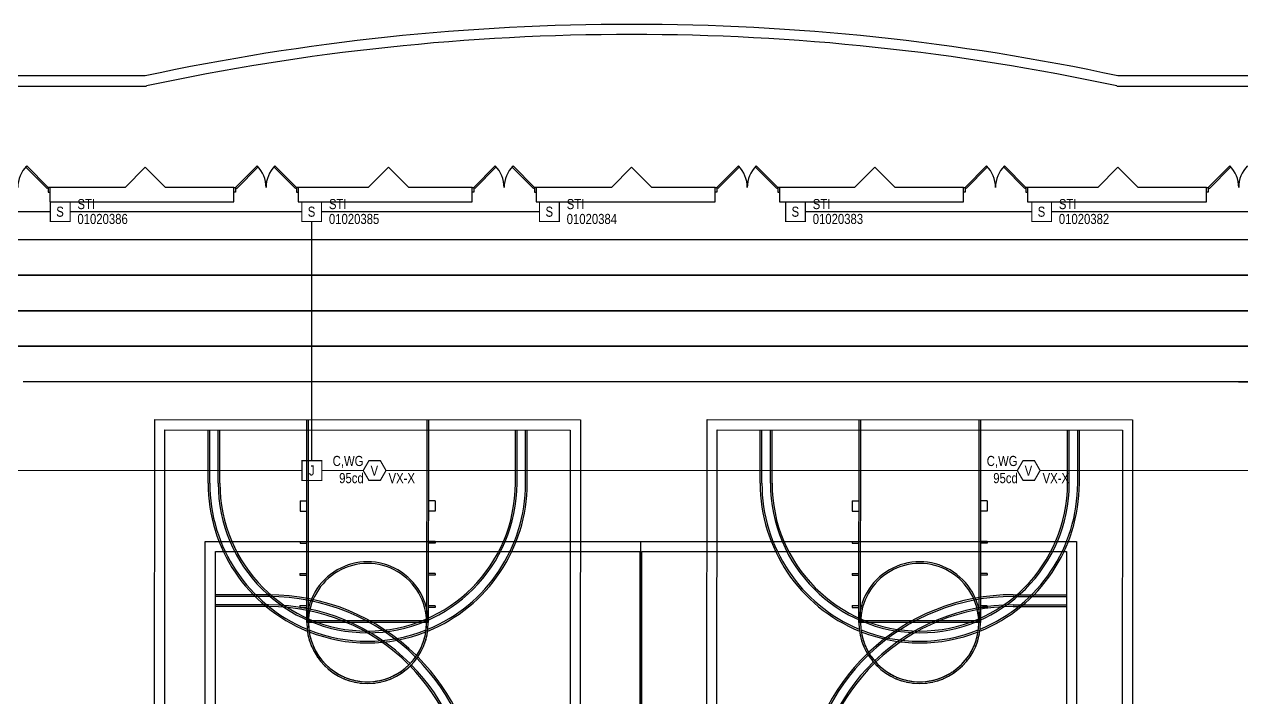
# Model space of a CAD drawing. Header units: inches. Extents: x 3516 to 15434, y -1454 to 5991.
# Drawn here: x 12461 to 13903, y 5004 to 5801 of the extents above; entities that cross this region are included whole.
import ezdxf
from ezdxf.enums import TextEntityAlignment as Align

# ---------------------------------------------------------------- set-up
doc = ezdxf.new("R2010")
doc.units = ezdxf.units.IN
doc.header["$LTSCALE"] = 0.25
doc.header["$MEASUREMENT"] = 0
for name, color, linetype in [('BACKGROUND', 8, 'Continuous'), ('CONDUIT', 6, 'Continuous'), ('JUNCTION BOX', 1, 'Continuous'), ('PULL STATION', 1, 'Continuous'), ('STROBE', 1, 'Continuous')]:
    doc.layers.add(name, color=color, linetype=linetype)
doc.styles.add('Arial', font='arial.ttf', dxfattribs={"width": 0.8})

# ---------------------------------------------------------------- blocks, each defined once
blk = doc.blocks.new('SIGA-278')
at = {"layer": 'PULL STATION', "const_width": 1.3}
blk.add_lwpolyline([(-11.5, -11.7), (-11.5, 11.7), (11.9, 11.7), (11.9, -11.7)], close=True, dxfattribs=at)
at = {"layer": 'PULL STATION', "style": 'Arial', "width": 0.8}
blk.add_text('S', height=12, dxfattribs=at).set_placement((0, 0), align=Align.MIDDLE)
for tag, p in [('ADDRESS', (20.6, 9)), ('ZONE', (20.6, -8.6))]:
    blk.add_attdef(tag, text='', height=12, dxfattribs=at).set_placement(p, align=Align.MIDDLE_LEFT)
blk.add_attdef('SUBSCRIPT', text='', height=12, dxfattribs=at).set_placement((-16.6, -9), align=Align.MIDDLE_RIGHT)
blk = doc.blocks.new('GC-VM')
at = {"layer": 'STROBE', "const_width": 1.46}
blk.add_lwpolyline([(13.8, 0.2), (7.1, 11.9), (-6.4, 11.9), (-13.2, 0.2), (-6.4, -11.5), (7.1, -11.5)], close=True, dxfattribs=at)
at = {"layer": 'STROBE', "style": 'Arial', "width": 0.8}
blk.add_text('V', height=12, dxfattribs=at).set_placement((0, 0), align=Align.MIDDLE)
for tag, p in [('C', (-12.9, 11.5)), ('CANDELA', (-12.6, -8.8))]:
    blk.add_attdef(tag, text='', height=12, dxfattribs=at).set_placement(p, align=Align.MIDDLE_RIGHT)
blk.add_attdef('Visual_Circuit', text='', height=12, dxfattribs=at).set_placement((16.8, -8.8), align=Align.MIDDLE_LEFT)
blk = doc.blocks.new('JUNCTION BOX')
at = {"const_width": 1.3}
blk.add_lwpolyline([(-11.5, -11.7), (-11.5, 11.7), (11.9, 11.7), (11.9, -11.7)], close=True, dxfattribs=at)
at = {"style": 'Arial', "width": 0.8}
blk.add_text('J', height=12, dxfattribs=at).set_placement((0, 0), align=Align.MIDDLE)
blk.add_attdef('SUBSCRIPT', text='', height=12, dxfattribs=at).set_placement((-16.6, -9), align=Align.MIDDLE_RIGHT)

msp = doc.modelspace()

# ---------------------------------------------------------------- linework, layer by layer
at = {"layer": 'BACKGROUND'}
for p, q in [((12604.5, 5740.1), (11862.3, 5740.1)), ((14494.5, 5740.1), (13756.5, 5740.1)), ((11862.3, 5728.1), (12605.8, 5728.1)), ((13755.3, 5728.1), (14494.5, 5728.1)), ((12462.8, 5632.3), (12464.1, 5633.6)), ((12488.3, 5606.9), (12462.8, 5632.3)), ((12464.1, 5633.6), (12489.5, 5608.1)), ((12604.5, 5632.1), (12580.5, 5608.1)), ((12628.5, 5608.1), (12604.5, 5632.1)), ((12737, 5633.6), (12711.5, 5608.1)), ((12712.8, 5606.9), (12738.2, 5632.3)), ((12738.2, 5632.3), (12737, 5633.6)), ((12756.8, 5632.3), (12758.1, 5633.6)), ((12782.3, 5606.9), (12756.8, 5632.3)), ((12758.1, 5633.6), (12783.5, 5608.1)), ((12892.5, 5632.1), (12868.5, 5608.1)), ((12916.5, 5608.1), (12892.5, 5632.1)), ((13019, 5633.6), (12993.5, 5608.1)), ((12994.8, 5606.9), (13020.2, 5632.3)), ((13020.2, 5632.3), (13019, 5633.6)), ((13038.8, 5632.3), (13040.1, 5633.6)), ((13064.3, 5606.9), (13038.8, 5632.3)), ((13040.1, 5633.6), (13065.5, 5608.1)), ((13180.5, 5632.1), (13156.5, 5608.1)), ((13204.5, 5608.1), (13180.5, 5632.1)), ((13307, 5633.6), (13281.5, 5608.1)), ((13282.8, 5606.9), (13308.2, 5632.3)), ((13308.2, 5632.3), (13307, 5633.6)), ((13326.8, 5632.3), (13328.1, 5633.6)), ((13352.3, 5606.9), (13326.8, 5632.3)), ((13328.1, 5633.6), (13353.5, 5608.1)), ((13468.5, 5632.1), (13444.5, 5608.1)), ((13492.5, 5608.1), (13468.5, 5632.1)), ((13601, 5633.6), (13575.5, 5608.1)), ((13576.8, 5606.9), (13602.2, 5632.3)), ((13602.2, 5632.3), (13601, 5633.6)), ((13620.8, 5632.3), (13622.1, 5633.6)), ((13646.3, 5606.9), (13620.8, 5632.3)), ((13622.1, 5633.6), (13647.5, 5608.1)), ((13756.5, 5632.1), (13732.5, 5608.1)), ((13780.5, 5608.1), (13756.5, 5632.1)), ((13889, 5633.6), (13863.5, 5608.1)), ((13864.8, 5606.9), (13890.2, 5632.3)), ((13890.2, 5632.3), (13889, 5633.6)), ((12489.5, 5608.1), (12488.3, 5606.9)), ((12489.5, 5608.1), (12489.5, 5602.4)), ((12491.5, 5608.1), (12489.5, 5608.1)), ((12489.5, 5602.4), (12491.5, 5602.4)), ((12580.5, 5608.1), (12491.5, 5608.1)), ((12491.5, 5608.1), (12491.5, 5591.1)), ((12709.5, 5608.1), (12628.5, 5608.1)), ((12709.5, 5591.1), (12709.5, 5608.1)), ((12709.5, 5608.1), (12711.5, 5608.1)), ((12711.5, 5602.4), (12709.5, 5602.4)), ((12711.5, 5608.1), (12711.5, 5602.4)), ((12711.5, 5608.1), (12712.8, 5606.9)), ((12783.5, 5608.1), (12782.3, 5606.9)), ((12783.5, 5608.1), (12783.5, 5602.4)), ((12785.5, 5608.1), (12783.5, 5608.1)), ((12783.5, 5602.4), (12785.5, 5602.4)), ((12868.5, 5608.1), (12785.5, 5608.1)), ((12785.5, 5608.1), (12785.5, 5591.1)), ((12991.5, 5608.1), (12916.5, 5608.1)), ((12991.5, 5591.1), (12991.5, 5608.1)), ((12991.5, 5608.1), (12993.5, 5608.1)), ((12993.5, 5602.4), (12991.5, 5602.4)), ((12993.5, 5608.1), (12993.5, 5602.4)), ((12993.5, 5608.1), (12994.8, 5606.9)), ((13065.5, 5608.1), (13064.3, 5606.9)), ((13065.5, 5608.1), (13065.5, 5602.4)), ((13067.5, 5608.1), (13065.5, 5608.1)), ((13065.5, 5602.4), (13067.5, 5602.4)), ((13156.5, 5608.1), (13067.5, 5608.1)), ((13067.5, 5608.1), (13067.5, 5591.1)), ((13279.5, 5608.1), (13204.5, 5608.1)), ((13279.5, 5591.1), (13279.5, 5608.1)), ((13279.5, 5608.1), (13281.5, 5608.1)), ((13281.5, 5602.4), (13279.5, 5602.4)), ((13281.5, 5608.1), (13281.5, 5602.4)), ((13281.5, 5608.1), (13282.8, 5606.9)), ((13353.5, 5608.1), (13352.3, 5606.9)), ((13353.5, 5608.1), (13353.5, 5602.4)), ((13355.5, 5608.1), (13353.5, 5608.1)), ((13353.5, 5602.4), (13355.5, 5602.4)), ((13444.5, 5608.1), (13355.5, 5608.1)), ((13355.5, 5608.1), (13355.5, 5591.1)), ((13573.5, 5608.1), (13492.5, 5608.1)), ((13573.5, 5591.1), (13573.5, 5608.1)), ((13573.5, 5608.1), (13575.5, 5608.1)), ((13575.5, 5602.4), (13573.5, 5602.4)), ((13575.5, 5608.1), (13575.5, 5602.4)), ((13575.5, 5608.1), (13576.8, 5606.9)), ((13647.5, 5608.1), (13646.3, 5606.9)), ((13647.5, 5608.1), (13647.5, 5602.4)), ((13649.5, 5608.1), (13647.5, 5608.1)), ((13647.5, 5602.4), (13649.5, 5602.4)), ((13732.5, 5608.1), (13649.5, 5608.1)), ((13649.5, 5608.1), (13649.5, 5591.1)), ((13861.5, 5608.1), (13780.5, 5608.1)), ((13861.5, 5591.1), (13861.5, 5608.1)), ((13861.5, 5608.1), (13863.5, 5608.1)), ((13863.5, 5602.4), (13861.5, 5602.4)), ((13863.5, 5608.1), (13863.5, 5602.4)), ((13863.5, 5608.1), (13864.8, 5606.9)), ((12491.5, 5591.1), (12709.5, 5591.1)), ((12785.5, 5591.1), (12991.5, 5591.1)), ((13067.5, 5591.1), (13279.5, 5591.1)), ((13355.5, 5591.1), (13573.5, 5591.1)), ((13649.5, 5591.1), (13861.5, 5591.1)), ((14556.4, 5546.1), (11802.7, 5546.1)), ((13899.4, 5546.1), (12459.7, 5546.1)), ((11802.7, 5504.1), (14556.4, 5504.1)), ((14556.4, 5504.1), (11802.7, 5504.1)), ((12459.7, 5504.1), (13934.9, 5504.1)), ((13934.9, 5504.1), (12459.7, 5504.1)), ((11802.7, 5462.1), (14556.4, 5462.1)), ((14556.4, 5462.1), (11802.7, 5462.1)), ((13899.4, 5462.1), (12459.7, 5462.1)), ((12459.7, 5462.1), (13899.4, 5462.1)), ((11802.7, 5420.1), (14556.4, 5420.1)), ((14556.4, 5420.1), (11802.7, 5420.1)), ((12459.7, 5420.1), (13899.4, 5420.1)), ((13899.4, 5420.1), (12459.7, 5420.1)), ((13899.4, 5378.1), (12459.7, 5378.1)), ((13899.4, 5378.1), (14556.4, 5378.1)), ((12615.4, 4735.1), (12615.9, 5333.3)), ((12615.9, 5333.3), (13119.9, 5333)), ((12627.5, 4878.3), (12627.8, 5321.3)), ((12627.8, 5321.3), (13107.8, 5321)), ((12678.8, 5258.3), (12678.8, 5321.3)), ((12680.8, 5258.3), (12680.8, 5321.3)), ((12690.8, 5258.3), (12690.8, 5321.3)), ((12692.8, 5258.3), (12692.8, 5321.3)), ((12795.7, 5093.2), (12795.9, 5333.2)), ((12797.7, 5093.2), (12797.9, 5333.2)), ((12937.9, 5333.1), (12937.7, 5093.1)), ((12939.9, 5333.1), (12939.7, 5093.1)), ((13042.8, 5258), (13042.8, 5321)), ((13044.8, 5258), (13044.8, 5321)), ((13054.8, 5258), (13054.8, 5321)), ((13056.8, 5258), (13056.8, 5321)), ((13107.8, 5321), (13107.5, 4878)), ((13119.9, 5333), (13119.5, 4889.2)), ((13269.4, 4735.1), (13269.9, 5333.3)), ((13269.9, 5333.3), (13773.9, 5333)), ((13281.5, 4878.3), (13281.8, 5321.3)), ((13281.8, 5321.3), (13761.8, 5321)), ((13332.8, 5258.3), (13332.8, 5321.3)), ((13334.8, 5258.3), (13334.8, 5321.3)), ((13344.8, 5258.3), (13344.8, 5321.3)), ((13346.8, 5258.3), (13346.8, 5321.3)), ((13449.7, 5093.2), (13449.9, 5333.2)), ((13451.7, 5093.2), (13451.9, 5333.2)), ((13591.9, 5333.1), (13591.7, 5093.1)), ((13593.9, 5333.1), (13593.7, 5093.1)), ((13696.8, 5258), (13696.8, 5321)), ((13698.8, 5258), (13698.8, 5321)), ((13708.8, 5258), (13708.8, 5321)), ((13710.8, 5258), (13710.8, 5321)), ((13761.8, 5321), (13761.5, 4878)), ((13773.9, 5333), (13773.4, 4735.1)), ((12787.8, 5237.2), (12787.8, 5225.2)), ((12787.8, 5237.2), (12795.8, 5237.2)), ((12947.8, 5237.1), (12939.8, 5237.1)), ((12947.8, 5237.1), (12947.8, 5225.1)), ((13441.8, 5237.2), (13441.8, 5225.2)), ((13441.8, 5237.2), (13449.8, 5237.2)), ((13601.8, 5237.1), (13593.8, 5237.1)), ((13601.8, 5237.1), (13601.8, 5225.1)), ((12787.8, 5225.2), (12795.8, 5225.2)), ((12947.8, 5225.1), (12939.8, 5225.1)), ((13441.8, 5225.2), (13449.8, 5225.2)), ((13601.8, 5225.1), (13593.8, 5225.1)), ((12675.5, 4735.1), (12675.5, 5189.1)), ((12675.5, 5189.1), (13707.5, 5189.1)), ((12687.5, 5177.1), (13190.5, 5177.1)), ((12687.5, 4735.1), (12687.5, 5177.1)), ((12787.8, 5189.2), (12787.8, 5187.2)), ((12787.8, 5189.2), (12795.8, 5189.2)), ((12787.8, 5187.2), (12795.8, 5187.2)), ((12947.8, 5189.1), (12939.8, 5189.1)), ((12947.8, 5187.1), (12939.8, 5187.1)), ((12947.8, 5189.1), (12947.8, 5187.1)), ((13190.5, 4950.1), (13190.5, 5177.1)), ((13191.5, 4735.1), (13191.5, 5189.1)), ((13192.5, 5177.1), (13695.5, 5177.1)), ((13192.5, 4950.1), (13192.5, 5177.1)), ((13441.8, 5189.2), (13441.8, 5187.2)), ((13441.8, 5189.2), (13449.8, 5189.2)), ((13441.8, 5187.2), (13449.8, 5187.2)), ((13601.8, 5189.1), (13593.8, 5189.1)), ((13601.8, 5187.1), (13593.8, 5187.1)), ((13601.8, 5189.1), (13601.8, 5187.1)), ((13695.5, 5177.1), (13695.5, 4735.1)), ((13707.5, 5189.1), (13707.5, 4735.1)), ((12787.7, 5151.2), (12787.7, 5149.2)), ((12787.7, 5151.2), (12795.7, 5151.2)), ((12787.7, 5149.2), (12795.7, 5149.2)), ((12947.7, 5151.1), (12939.7, 5151.1)), ((12947.7, 5149.1), (12939.7, 5149.1)), ((12947.7, 5151.1), (12947.7, 5149.1)), ((13441.7, 5151.2), (13441.7, 5149.2)), ((13441.7, 5151.2), (13449.7, 5151.2)), ((13441.7, 5149.2), (13449.7, 5149.2)), ((13601.7, 5151.1), (13593.7, 5151.1)), ((13601.7, 5149.1), (13593.7, 5149.1)), ((13601.7, 5151.1), (13601.7, 5149.1)), ((12750.5, 5126.1), (12687.5, 5126.1)), ((12750.5, 5124.1), (12687.5, 5124.1)), ((13632.5, 5126.1), (13695.5, 5126.1)), ((13632.5, 5124.1), (13695.5, 5124.1)), ((12750.5, 5114.1), (12687.5, 5114.1)), ((12750.5, 5112.1), (12687.5, 5112.1)), ((12787.7, 5113.2), (12787.7, 5111.2)), ((12787.7, 5113.2), (12795.7, 5113.2)), ((12787.7, 5111.2), (12795.7, 5111.2)), ((12947.7, 5113.1), (12939.7, 5113.1)), ((12947.7, 5111.1), (12939.7, 5111.1)), ((12947.7, 5113.1), (12947.7, 5111.1)), ((13441.7, 5113.2), (13441.7, 5111.2)), ((13441.7, 5113.2), (13449.7, 5113.2)), ((13441.7, 5111.2), (13449.7, 5111.2)), ((13601.7, 5113.1), (13593.7, 5113.1)), ((13601.7, 5111.1), (13593.7, 5111.1)), ((13601.7, 5113.1), (13601.7, 5111.1)), ((13632.5, 5114.1), (13695.5, 5114.1)), ((13632.5, 5112.1), (13695.5, 5112.1)), ((12939.7, 5095.1), (12795.7, 5095.2)), ((12797.7, 5093.2), (12795.7, 5093.2)), ((12937.7, 5093.1), (12797.7, 5093.2)), ((12939.7, 5093.1), (12937.7, 5093.1)), ((13593.7, 5095.1), (13449.7, 5095.2)), ((13451.7, 5093.2), (13449.7, 5093.2)), ((13591.7, 5093.1), (13451.7, 5093.2)), ((13593.7, 5093.1), (13591.7, 5093.1))]:
    msp.add_line(p, q, dxfattribs=at)
for centre, radius, start, end in [((13180.5, 3048.5), 2752.6, 77.9212, 102.0788), ((13180.5, 3048.5), 2740.6, 77.8947, 102.1053), ((12489.5, 5608.1), 36, 135, 180), ((12711.5, 5608.1), 36, 0, 45), ((12783.5, 5608.1), 36, 135, 180), ((12993.5, 5608.1), 36, 0, 45), ((13065.5, 5608.1), 36, 135, 180), ((13281.5, 5608.1), 36, 0, 45), ((13353.5, 5608.1), 36, 135, 180), ((13575.5, 5608.1), 36, 0, 45), ((13647.5, 5608.1), 36, 135, 180), ((13863.5, 5608.1), 36, 0, 45), ((13935.5, 5608.1), 36, 135, 180), ((13899.4, 4877.1), 669, 347.7448, 90), ((13899.4, 4877.1), 585, 345.9512, 90), ((13899.4, 4877.1), 585, 345.9512, 90), ((13899.4, 4877.1), 543, 344.8394, 90), ((13899.4, 4877.1), 543, 344.8394, 90), ((13899.4, 4877.1), 501, 343.5337, 90), ((12867.8, 5258.1), 189, 179.9597, 247.8014), ((12867.8, 5258.1), 187, 179.9597, 247.457), ((12867.8, 5258.1), 177, 179.9597, 359.9597), ((12867.8, 5258.1), 175, 179.9597, 359.9597), ((12867.8, 5258.1), 189, 292.1181, 359.9597), ((12867.8, 5258.1), 187, 292.4625, 359.9597), ((13521.8, 5258.1), 189, 179.9597, 247.8014), ((13521.8, 5258.1), 187, 179.9597, 247.457), ((13521.8, 5258.1), 177, 179.9597, 359.9597), ((13521.8, 5258.1), 175, 179.9597, 359.9597), ((13521.8, 5258.1), 189, 292.1181, 359.9597), ((13521.8, 5258.1), 187, 292.4625, 359.9597), ((12867.7, 5093.1), 72, 359.9597, 179.9597), ((12867.7, 5093.1), 70, 359.9597, 179.9597), ((13521.7, 5093.1), 72, 359.9597, 179.9597), ((13521.7, 5093.1), 70, 359.9597, 179.9597), ((12750.5, 4877.1), 249, 45.2815, 90), ((12750.5, 4877.1), 247, 45.205, 90), ((13632.5, 4877.1), 249, 90, 133.4598), ((13632.5, 4877.1), 247, 90, 133.5639), ((12750.5, 4877.1), 237, 44.9891, 90), ((12750.5, 4877.1), 235, 44.9894, 90), ((13632.5, 4877.1), 237, 90, 133.8748), ((13632.5, 4877.1), 235, 90, 133.9059), ((12867.7, 5093.1), 72, 179.9597, 359.9597), ((12867.7, 5093.1), 70, 179.9597, 359.9597), ((12867.7, 5093.1), 70, 179.9597, 185.1861), ((12867.7, 5093.1), 70, 354.7333, 359.9597), ((13521.7, 5093.1), 72, 179.9597, 359.9597), ((13521.7, 5093.1), 70, 179.9597, 359.9597), ((13521.7, 5093.1), 70, 179.9597, 185.1861), ((13521.7, 5093.1), 70, 354.7333, 359.9597), ((12867.7, 5093.1), 72, 185.1861, 186.868), ((12867.7, 5093.1), 72, 190.4368, 192.3945), ((12867.7, 5093.1), 70, 186.868, 190.4368), ((12867.8, 5258.1), 187, 248.1613, 291.7582), ((12867.8, 5258.1), 189, 248.4982, 291.4212), ((12867.7, 5093.1), 70, 192.3945, 195.737), ((12867.7, 5093.1), 70, 344.1825, 347.5249), ((12867.7, 5093.1), 70, 349.4827, 353.0515), ((12867.7, 5093.1), 72, 347.5249, 349.4827), ((12867.7, 5093.1), 72, 353.0515, 354.7333), ((13521.7, 5093.1), 72, 185.1861, 186.868), ((13521.7, 5093.1), 72, 190.4368, 192.3945), ((13521.7, 5093.1), 70, 186.868, 190.4368), ((13521.8, 5258.1), 187, 248.1613, 291.7582), ((13521.8, 5258.1), 189, 248.4982, 291.4212), ((13521.7, 5093.1), 70, 192.3945, 195.737), ((13521.7, 5093.1), 70, 344.1825, 347.5249), ((13521.7, 5093.1), 70, 349.4827, 353.0515), ((13521.7, 5093.1), 72, 347.5249, 349.4827), ((13521.7, 5093.1), 72, 353.0515, 354.7333), ((12867.7, 5093.1), 72, 195.737, 197.7236), ((12867.7, 5093.1), 72, 201.1674, 202.9866), ((12867.7, 5093.1), 70, 197.7236, 201.1674), ((12867.7, 5093.1), 70, 202.9866, 207.1964), ((12867.7, 5093.1), 70, 332.7231, 336.9329), ((12867.7, 5093.1), 70, 338.7521, 342.1959), ((12867.7, 5093.1), 72, 336.9329, 338.7521), ((12867.7, 5093.1), 72, 342.1959, 344.1825), ((13521.7, 5093.1), 72, 195.737, 197.7236), ((13521.7, 5093.1), 72, 201.1674, 202.9866), ((13521.7, 5093.1), 70, 197.7236, 201.1674), ((13521.7, 5093.1), 70, 202.9866, 207.1964), ((13521.7, 5093.1), 70, 332.7231, 336.9329), ((13521.7, 5093.1), 70, 338.7521, 342.1959), ((13521.7, 5093.1), 72, 336.9329, 338.7521), ((13521.7, 5093.1), 72, 342.1959, 344.1825), ((12867.7, 5093.1), 72, 207.1964, 208.2195), ((12867.7, 5093.1), 70, 208.2195, 213.442), ((12867.7, 5093.1), 72, 213.442, 214.8942), ((12867.7, 5093.1), 70, 214.8942, 218.6828), ((12867.7, 5093.1), 72, 218.6828, 220.5878), ((12867.7, 5093.1), 70, 220.5878, 223.9618), ((12867.7, 5093.1), 70, 315.9576, 319.3317), ((12867.7, 5093.1), 70, 321.2367, 325.0252), ((12867.7, 5093.1), 72, 319.3317, 321.2367), ((12867.7, 5093.1), 70, 326.4775, 331.7), ((12750.5, 4877.1), 247, 324.9075, 44.736), ((12867.7, 5093.1), 72, 325.0252, 326.4775), ((12750.5, 4877.1), 249, 325.2302, 44.8156), ((12867.7, 5093.1), 72, 331.7, 332.7231), ((13632.5, 4877.1), 249, 133.9313, 214.7698), ((13632.5, 4877.1), 247, 134.0406, 215.0925), ((13632.5, 4877.1), 237, 134.3596, 216.8095), ((13521.7, 5093.1), 72, 207.1964, 208.2195), ((13521.7, 5093.1), 70, 208.2195, 213.442), ((13521.7, 5093.1), 72, 213.442, 214.8942), ((13521.7, 5093.1), 70, 214.8942, 218.6828), ((13521.7, 5093.1), 72, 218.6828, 220.5878), ((13521.7, 5093.1), 70, 220.5878, 223.9618), ((13521.7, 5093.1), 70, 315.9576, 319.3317), ((13521.7, 5093.1), 70, 321.2367, 325.0252), ((13521.7, 5093.1), 72, 319.3317, 321.2367), ((13521.7, 5093.1), 70, 326.4775, 331.7), ((13521.7, 5093.1), 72, 325.0252, 326.4775), ((13521.7, 5093.1), 72, 331.7, 332.7231), ((12867.7, 5093.1), 72, 223.9618, 225.9576), ((12867.7, 5093.1), 70, 225.9576, 229.3317), ((12867.7, 5093.1), 72, 229.3317, 231.2367), ((12867.7, 5093.1), 70, 231.2367, 235.0252), ((12867.7, 5093.1), 72, 235.0252, 236.4775), ((12867.7, 5093.1), 70, 236.4775, 241.7), ((12867.7, 5093.1), 70, 298.2195, 303.442), ((12867.7, 5093.1), 72, 303.442, 304.8942), ((12867.7, 5093.1), 70, 304.8942, 308.6828), ((12867.7, 5093.1), 72, 308.6828, 310.5878), ((12867.7, 5093.1), 70, 310.5878, 313.9618), ((12867.7, 5093.1), 72, 313.9618, 315.9576), ((12750.5, 4877.1), 235, 4.9312, 44.5021), ((12750.5, 4877.1), 237, 323.1905, 44.506), ((13632.5, 4877.1), 235, 134.3949, 175.0688), ((13521.7, 5093.1), 72, 223.9618, 225.9576), ((13521.7, 5093.1), 70, 225.9576, 229.3317), ((13521.7, 5093.1), 72, 229.3317, 231.2367), ((13521.7, 5093.1), 70, 231.2367, 235.0252), ((13521.7, 5093.1), 72, 235.0252, 236.4775), ((13521.7, 5093.1), 70, 236.4775, 241.7), ((13521.7, 5093.1), 70, 298.2195, 303.442), ((13521.7, 5093.1), 72, 303.442, 304.8942), ((13521.7, 5093.1), 70, 304.8942, 308.6828), ((13521.7, 5093.1), 72, 308.6828, 310.5878), ((13521.7, 5093.1), 70, 310.5878, 313.9618), ((13521.7, 5093.1), 72, 313.9618, 315.9576), ((12867.7, 5093.1), 72, 241.7, 242.7231), ((12867.7, 5093.1), 70, 242.7231, 246.9329), ((12867.7, 5093.1), 72, 246.9329, 248.7521), ((12867.7, 5093.1), 70, 248.7521, 252.1959), ((12867.7, 5093.1), 72, 252.1959, 254.1825), ((12867.7, 5093.1), 70, 254.1825, 257.5249), ((12867.7, 5093.1), 72, 257.5249, 259.4827), ((12867.7, 5093.1), 70, 259.4827, 263.0515), ((12867.7, 5093.1), 72, 263.0515, 264.7333), ((12867.7, 5093.1), 70, 264.7333, 275.1861), ((12867.7, 5093.1), 72, 275.1861, 276.868), ((12867.7, 5093.1), 70, 276.868, 280.4368), ((12867.7, 5093.1), 72, 280.4368, 282.3945), ((12867.7, 5093.1), 70, 282.3945, 285.737), ((12867.7, 5093.1), 72, 285.737, 287.7236), ((12867.7, 5093.1), 70, 287.7236, 291.1674), ((12867.7, 5093.1), 72, 291.1674, 292.9866), ((12867.7, 5093.1), 70, 292.9866, 297.1964), ((12867.7, 5093.1), 72, 297.1964, 298.2195), ((13521.7, 5093.1), 72, 241.7, 242.7231), ((13521.7, 5093.1), 70, 242.7231, 246.9329), ((13521.7, 5093.1), 72, 246.9329, 248.7521), ((13521.7, 5093.1), 70, 248.7521, 252.1959), ((13521.7, 5093.1), 72, 252.1959, 254.1825), ((13521.7, 5093.1), 70, 254.1825, 257.5249), ((13521.7, 5093.1), 72, 257.5249, 259.4827), ((13521.7, 5093.1), 70, 259.4827, 263.0515), ((13521.7, 5093.1), 72, 263.0515, 264.7333), ((13521.7, 5093.1), 70, 264.7333, 275.1861), ((13521.7, 5093.1), 72, 275.1861, 276.868), ((13521.7, 5093.1), 70, 276.868, 280.4368), ((13521.7, 5093.1), 72, 280.4368, 282.3945), ((13521.7, 5093.1), 70, 282.3945, 285.737), ((13521.7, 5093.1), 72, 285.737, 287.7236), ((13521.7, 5093.1), 70, 287.7236, 291.1674), ((13521.7, 5093.1), 72, 291.1674, 292.9866), ((13521.7, 5093.1), 70, 292.9866, 297.1964), ((13521.7, 5093.1), 72, 297.1964, 298.2195)]:
    msp.add_arc(centre, radius, start, end, dxfattribs=at)
at = {"layer": 'CONDUIT', "lineweight": 0, "const_width": 1.5}
msp.add_lwpolyline([(12492, 5579.4), (11775.2, 5579.4, 0.414214), (11769.2, 5573.4), (11769.2, 4626.6)], format="xyb", dxfattribs=at)
for points in [[(12515.4, 5579.4), (12789.9, 5579.4)], [(12813.2, 5579.4), (13071.5, 5579.4)], [(13386.3, 5579.4), (13654.4, 5579.4)], [(13677.8, 5579.4), (13944, 5579.4)], [(12801.6, 5567.7), (12801.6, 5284.8)], [(12142.7, 5273.1), (12790.1, 5273.1)], [(12813.4, 5273.1), (12862.7, 5273.1)], [(12889.7, 5273.1), (13637.3, 5273.1)], [(13664.3, 5273.1), (13944.1, 5273.1)]]:
    msp.add_lwpolyline(points, dxfattribs=at)

# ---------------------------------------------------------------- block references
at = {"layer": 'JUNCTION BOX'}
msp.add_blockref('JUNCTION BOX', (12801.6, 5273.1), dxfattribs=at)
at = {"layer": 'PULL STATION'}
for p, values in [((12503.5, 5579.4), {'ADDRESS': 'STI', 'ZONE': '01020386'}), ((12801.4, 5579.4), {'ADDRESS': 'STI', 'ZONE': '01020385'}), ((13083, 5579.4), {'ADDRESS': 'STI', 'ZONE': '01020384'}), ((13374.4, 5579.4), {'ADDRESS': 'STI', 'ZONE': '01020383'}), ((13665.9, 5579.4), {'ADDRESS': 'STI', 'ZONE': '01020382'})]:
    msp.add_blockref('SIGA-278', p, dxfattribs=at).add_auto_attribs(values)
at = {"layer": 'STROBE'}
for p in [(12875.8, 5272.9), (13650.5, 5272.9)]:
    msp.add_blockref('GC-VM', p, dxfattribs=at).add_auto_attribs({'C': 'C,WG', 'Visual_Circuit': 'VX-X', 'CANDELA': '95cd'})

doc.saveas('drawing.dxf')
